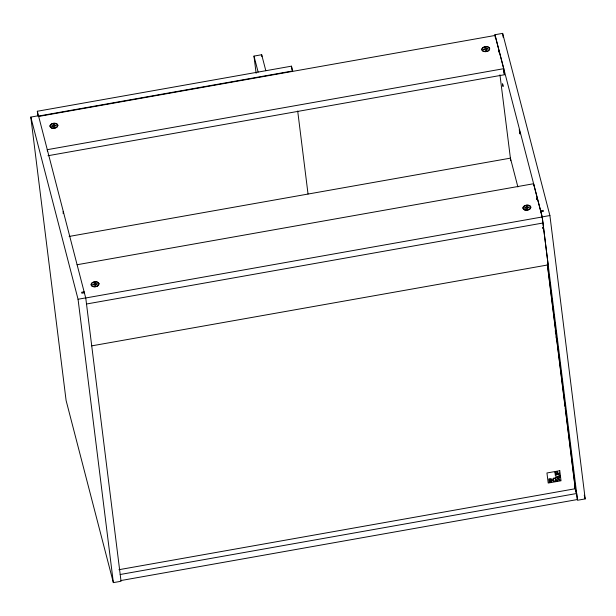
<?xml version="1.0" encoding="UTF-8"?>
<svg xmlns="http://www.w3.org/2000/svg" width="616" height="616" viewBox="0 0 616 616"><rect width="100%" height="100%" fill="white"/><g stroke="black" fill="none" stroke-linecap="round" stroke-linejoin="round"><path stroke-width="0.92" d="M256.117 73.273L253.985 56.102L261.677 54.739L265.819 70.717M37.93 116.031L37.33 111.257L291.468 66.166L292.708 70.956L38.577 116.054M30.8 117.094L78.055 299.253L85.747 297.89L121.044 581.265L113.352 582.628L66.097 400.469L30.8 117.094L38.492 115.731M494.956 34.735L502.648 33.372L549.903 215.531L585.2 498.906L577.508 500.269L542.211 216.894L494.956 34.735L495.41 38.046M38.623 116.455L495.087 35.459L503.711 68.692L504.466 74.736L48.002 155.725M503.711 68.692L47.247 149.688L47.463 151.413M69.1 236.452L510.41 158.143L517.879 186.925M77.092 264.734L533.556 183.737L542.18 216.978L548.148 264.88L91.684 345.869M84.176 291.815L81.612 292.269L81.859 293.231L84.423 292.777M540.632 210.818L543.197 210.364L543.451 211.327L540.887 211.781M542.211 216.894L549.903 215.531M542.18 216.978L85.716 297.975L37.33 111.257M86.471 304.011L542.927 223.015M118.919 569.708L575.375 488.711M120.159 574.505L576.622 493.508L577.377 499.545L120.913 580.542M498.621 51.39L498.775 51.767L498.675 50.951M498.629 51.528L498.821 52.037L498.729 50.905M503.503 71.04L504.466 74.736M555.208 330.807L555.686 332.663M555.955 336.844L556.679 339.632M584.238 495.187L585.2 498.906M574.451 485.131L576.622 493.508M253.985 56.102L258.127 72.08M543.204 227.443L543.497 228.967M537.021 199.492L536.821 198.498M63.102 211.565L63.479 213.606M543.22 227.535L543.512 229.075M537.006 199.399L536.805 198.39M63.117 213.02L63.217 213.544M543.22 228.906L542.981 227.389M537.006 198.029L537.183 199.084M543.197 228.79L543.027 227.751M537.029 198.136L537.198 199.184M547.424 264.256L575.821 492.292M547.293 264.256L564.995 406.414M565.234 408.323L575.46 490.382M533.556 183.737L533.772 185.47M502.648 33.372L503.126 37.191M499.946 74.813L510.733 160.73M297.697 111.034L308.038 194.04M291.468 66.166L291.938 69.978M261.677 54.739L261.916 56.641M78.055 299.253L113.352 582.628M502.594 83.938L503.056 86.486L502.618 83.915M57.812 125.256L56.918 127.135A3.927 2.472 -7.1 0 1 50.728 127.443A3.927 2.472 -7.1 0 1 52.568 123.546L53.569 123.331A3.927 2.472 -7.1 0 1 57.812 125.256M98.93 283.768L98.044 285.647A3.927 2.472 -7.1 0 1 91.846 285.955A3.927 2.472 -7.1 0 1 93.694 282.059L94.687 281.835A3.927 2.472 -7.1 0 1 98.93 283.768M489.651 48.633L488.765 50.512A3.927 2.472 -7.1 0 1 482.574 50.82A3.927 2.472 -7.1 0 1 484.415 46.924L485.408 46.7A3.927 2.472 -7.1 0 1 489.651 48.633M530.776 207.138L529.883 209.017A3.927 2.472 -7.1 0 1 523.692 209.325A3.927 2.472 -7.1 0 1 525.533 205.428L526.534 205.213A3.927 2.472 -7.1 0 1 530.776 207.138M551.759 479.379L551.205 480.21A1.032 0.801 -14.5 0 1 551.982 480.619L551.582 481.835L549.218 482.405L548.787 478.971L551.104 478.694L551.759 479.379M519.296 129.753L520.05 133.834L519.296 129.753M555.478 472.472L555.555 473.627L557.272 473.319L556.756 471.925L555.478 472.472M551.489 480.996L549.749 481.935L549.595 480.696L550.935 480.503L551.489 480.996M555.655 479.941L555.44 480.634A0.993 0.77 -14.5 0 1 554.877 481.034C550.966 481.365 555.332 475.668 555.655 479.941M551.181 479.479L549.549 480.334L549.41 479.24L551.181 479.479M555.008 472.38L555.139 474.166L559.513 473.388L559.459 472.934L557.742 473.234L557.365 471.74L555.886 471.525A1.217 0.939 -14.5 0 0 555.239 471.948L555.008 472.38M559.828 475.614L558.835 476.753L555.54 477.362L555.486 476.915C560.729 477.854 560.19 472.618 555.285 475.336L555.232 474.874L558.774 474.328L559.828 475.614M556.217 480.003L555.886 480.819A1.563 1.217 -14.5 0 1 555.155 481.35L554.169 481.527A1.617 1.247 -14.5 0 1 553.337 481.273L552.698 480.18L552.999 478.632A1.602 1.24 -14.5 0 1 553.738 478.101L555.17 477.993L556.071 478.848A4.997 3.873 -14.5 0 1 556.217 480.003M559.328 477.1L558.442 478.601L557.226 477.477L556.548 477.593L558.142 479.055L556.941 481.034L557.626 480.911L558.535 479.387L559.782 480.534L560.468 480.411L558.835 478.932L560.006 476.984L559.328 477.1M54.062 124.239L53.03 124.424L53.322 125.549L51.521 125.864L51.69 126.503L53.492 126.188L53.777 127.304L54.809 127.127L54.516 126.003L56.318 125.687L56.148 125.04L54.354 125.364L54.062 124.239M485.901 47.617L484.877 47.794L485.169 48.918L483.368 49.242L483.537 49.881L485.331 49.557L485.624 50.681L486.655 50.497L486.363 49.38L488.165 49.057L487.995 48.418L486.193 48.733L485.901 47.617M95.18 282.752L94.148 282.929L94.441 284.053L92.646 284.369L92.808 285.015L94.61 284.692L94.903 285.816L95.927 285.632L95.634 284.515L97.436 284.192L97.274 283.553L95.472 283.868L95.18 282.752M527.027 206.121L525.995 206.306L526.287 207.43L524.486 207.746L524.655 208.385L526.457 208.069L526.742 209.186L527.773 209.009L527.481 207.885L529.283 207.569L529.113 206.922L527.311 207.245L527.027 206.121M559.767 470.709L546.946 472.98L548.202 483.044L561.022 480.773L559.767 470.709M483.822 51.451A3.935 2.479 -7.1 0 0 489.682 48.841A3.935 2.479 -7.1 0 0 483.791 47.147A3.935 2.479 -7.1 0 0 483.822 51.451M51.975 128.082A3.935 2.479 -7.1 0 0 57.835 125.471A3.935 2.479 -7.1 0 0 51.944 123.77A3.935 2.479 -7.1 0 0 51.975 128.082M524.94 209.964A3.935 2.479 -7.1 0 0 530.8 207.353A3.935 2.479 -7.1 0 0 524.909 205.652A3.935 2.479 -7.1 0 0 524.94 209.964M93.093 286.586A3.935 2.479 -7.1 0 0 98.96 283.976A3.935 2.479 -7.1 0 0 93.07 282.282A3.935 2.479 -7.1 0 0 93.093 286.586"/></g></svg>
